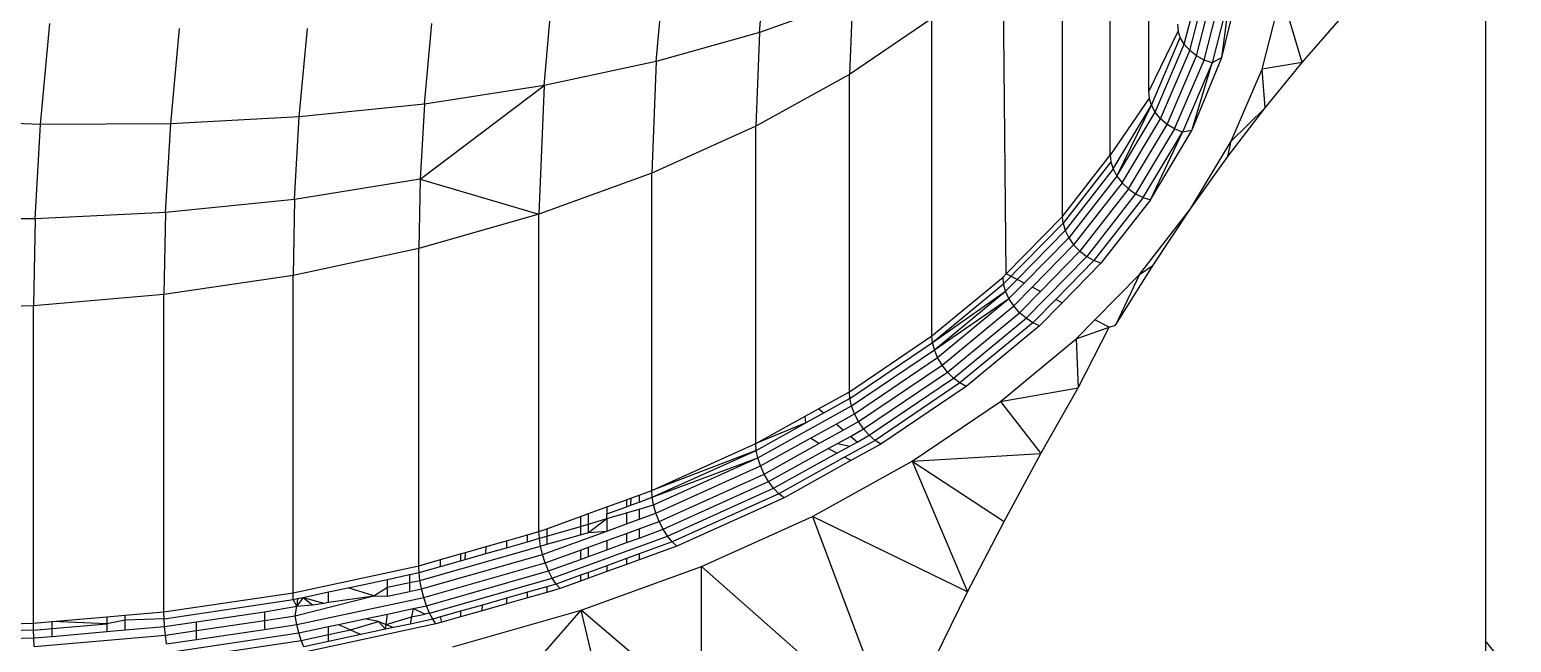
# Model space of a CAD drawing. Header units: millimetres. Extents: x 243 to 2849, y 203 to 3454.
# Drawn here: x 2155.42 to 2164, y 1682.94 to 1686.49 of the extents above; entities that cross this region are included whole.
import ezdxf

# ---------------------------------------------------------------- set-up
doc = ezdxf.new("R2010")
doc.units = ezdxf.units.MM

msp = doc.modelspace()

# ---------------------------------------------------------------- linework, layer by layer
for p, q in [((2161.8972, 1687.9644), (2161.8972, 1686.1273)), ((2161.6763, 1685.7593), (2161.6763, 1687.5964)), ((2163.8478, 1687.343), (2163.8478, 1682.9479)), ((2161.3991, 1685.4042), (2161.3991, 1687.2414)), ((2161.0747, 1685.0733), (2161.0556, 1686.891)), ((2159.646, 1686.4698), (2159.6739, 1686.7724)), ((2162.1043, 1686.4019), (2162.2105, 1686.8142)), ((2162.1362, 1686.3656), (2162.2428, 1686.7796)), ((2162.1754, 1686.3346), (2162.2826, 1686.7508)), ((2162.3224, 1686.3245), (2162.4271, 1686.7607)), ((2159.0489, 1686.302), (2159.0822, 1686.6626)), ((2160.1838, 1686.6626), (2159.646, 1686.4698)), ((2160.1838, 1686.6626), (2160.1668, 1686.2277)), ((2162.2193, 1686.3106), (2162.3271, 1686.7293)), ((2162.3735, 1686.7157), (2162.2649, 1686.2945)), ((2162.3224, 1686.3245), (2162.3735, 1686.7157)), ((2162.5548, 1686.258), (2162.6674, 1686.6953)), ((2162.7869, 1686.2972), (2162.6674, 1686.6953)), ((2158.3999, 1686.1629), (2158.4382, 1686.5782)), ((2155.4872, 1685.937), (2155.5411, 1686.5223)), ((2156.2397, 1685.9421), (2156.2905, 1686.4936)), ((2156.984, 1685.9815), (2157.0311, 1686.493)), ((2157.708, 1686.0554), (2157.751, 1686.5213)), ((2160.6447, 1686.5511), (2160.1668, 1686.2277)), ((2160.6447, 1684.714), (2160.6447, 1686.5511)), ((2162.0643, 1686.5181), (2162.0684, 1686.4806)), ((2162.7869, 1686.2972), (2163.001, 1686.5406)), ((2159.646, 1686.4698), (2159.0489, 1686.302)), ((2159.646, 1686.4698), (2159.6248, 1685.9272)), ((2162.0684, 1686.4806), (2161.8972, 1686.1273)), ((2161.914, 1686.0493), (2162.0815, 1686.4411)), ((2161.9363, 1686.0089), (2162.1043, 1686.4019)), ((2162.0815, 1686.4411), (2162.0684, 1686.4806)), ((2162.1043, 1686.4019), (2162.0815, 1686.4411)), ((2162.1362, 1686.3656), (2162.1043, 1686.4019)), ((2161.9674, 1685.971), (2162.1362, 1686.3656)), ((2162.0057, 1685.9379), (2162.1754, 1686.3346)), ((2162.1754, 1686.3346), (2162.1362, 1686.3656)), ((2162.1476, 1685.9031), (2162.3224, 1686.3245)), ((2162.2193, 1686.3106), (2162.1754, 1686.3346)), ((2162.3224, 1686.3245), (2162.2649, 1686.2945)), ((2159.0489, 1686.302), (2158.3999, 1686.1629)), ((2159.0489, 1686.302), (2159.0237, 1685.6555)), ((2162.0486, 1685.9116), (2162.2193, 1686.3106)), ((2162.2649, 1686.2945), (2162.0933, 1685.893)), ((2162.1476, 1685.9031), (2162.2649, 1686.2945)), ((2162.2649, 1686.2945), (2162.2193, 1686.3106)), ((2162.3765, 1685.8411), (2162.5548, 1686.258)), ((2162.7869, 1686.2972), (2162.5548, 1686.258)), ((2162.5723, 1686.0346), (2162.5548, 1686.258)), ((2162.5723, 1686.0346), (2162.7869, 1686.2972)), ((2157.6832, 1685.6206), (2158.3999, 1686.1629)), ((2158.3999, 1686.1629), (2157.708, 1686.0554)), ((2158.3999, 1686.1629), (2158.3707, 1685.4182)), ((2160.1668, 1686.2277), (2159.6248, 1685.9272)), ((2160.1668, 1684.3906), (2160.1668, 1686.2277)), ((2161.9012, 1686.0895), (2161.6763, 1685.7593)), ((2161.8972, 1686.1273), (2161.9012, 1686.0895)), ((2161.914, 1686.0493), (2161.9012, 1686.0895)), ((2156.984, 1685.9815), (2156.2397, 1685.9421)), ((2156.9567, 1685.5041), (2156.984, 1685.9815)), ((2157.708, 1686.0554), (2156.984, 1685.9815)), ((2157.708, 1686.0554), (2157.6832, 1685.6206)), ((2161.6927, 1685.6804), (2161.914, 1686.0493)), ((2161.7142, 1685.6389), (2161.914, 1686.0493)), ((2161.7142, 1685.6389), (2161.9363, 1686.0089)), ((2161.9363, 1686.0089), (2161.914, 1686.0493)), ((2161.9674, 1685.971), (2161.9363, 1686.0089)), ((2162.357, 1685.752), (2162.5723, 1686.0346)), ((2162.5723, 1686.0346), (2162.3765, 1685.8411)), ((2155.4872, 1685.937), (2154.7385, 1685.965)), ((2155.4561, 1685.3908), (2155.4872, 1685.937)), ((2156.2397, 1685.9421), (2155.4872, 1685.937)), ((2156.2103, 1685.4274), (2156.2397, 1685.9421)), ((2159.6248, 1685.9272), (2159.0237, 1685.6555)), ((2159.6248, 1684.0901), (2159.6248, 1685.9272)), ((2161.7443, 1685.5993), (2161.9674, 1685.971)), ((2161.7815, 1685.5643), (2162.0057, 1685.9379)), ((2162.0486, 1685.9116), (2161.8231, 1685.5358)), ((2161.8664, 1685.5149), (2162.0933, 1685.893)), ((2161.9086, 1685.5018), (2162.1476, 1685.9031)), ((2161.9086, 1685.5018), (2162.0933, 1685.893)), ((2162.0057, 1685.9379), (2161.9674, 1685.971)), ((2162.0486, 1685.9116), (2162.0057, 1685.9379)), ((2162.0933, 1685.893), (2162.0486, 1685.9116)), ((2162.1476, 1685.9031), (2162.0933, 1685.893)), ((2162.1409, 1685.4485), (2162.3765, 1685.8411)), ((2162.357, 1685.752), (2162.3765, 1685.8411)), ((2161.3991, 1685.4042), (2161.6763, 1685.7593)), ((2161.6802, 1685.7213), (2161.4028, 1685.366)), ((2161.6763, 1685.7593), (2161.6802, 1685.7213)), ((2161.6802, 1685.7213), (2161.6927, 1685.6804)), ((2162.1409, 1685.4485), (2162.357, 1685.752)), ((2159.0237, 1685.6555), (2158.3707, 1685.4182)), ((2159.0237, 1683.8184), (2159.0237, 1685.6555)), ((2161.6927, 1685.6804), (2161.4148, 1685.3245)), ((2161.7142, 1685.6389), (2161.4355, 1685.2819)), ((2161.6927, 1685.6804), (2161.7142, 1685.6389)), ((2161.7142, 1685.6389), (2161.7443, 1685.5993)), ((2157.6832, 1685.6206), (2156.9567, 1685.5041)), ((2157.6832, 1685.6206), (2157.6753, 1685.22)), ((2157.6832, 1685.6206), (2158.3707, 1685.4182)), ((2161.7443, 1685.5993), (2161.4644, 1685.2408)), ((2161.7815, 1685.5643), (2161.5001, 1685.2039)), ((2161.7443, 1685.5993), (2161.7815, 1685.5643)), ((2161.7815, 1685.5643), (2161.8231, 1685.5358)), ((2156.9567, 1685.5041), (2156.2103, 1685.4274)), ((2156.9567, 1685.5041), (2156.948, 1685.0643)), ((2161.8231, 1685.5358), (2161.54, 1685.1732)), ((2161.8664, 1685.5149), (2161.5815, 1685.1502)), ((2161.9086, 1685.5018), (2161.6221, 1685.1349)), ((2161.8231, 1685.5358), (2161.8664, 1685.5149)), ((2161.8664, 1685.5149), (2161.9086, 1685.5018)), ((2155.4561, 1685.3908), (2154.7059, 1685.3933)), ((2155.4561, 1685.3908), (2155.4461, 1684.8876)), ((2156.2103, 1685.4274), (2155.4561, 1685.3908)), ((2156.2103, 1685.4274), (2156.2009, 1684.9533)), ((2158.3707, 1685.4182), (2157.6753, 1685.22)), ((2158.3707, 1683.5811), (2158.3707, 1685.4182)), ((2161.0747, 1685.0733), (2161.3991, 1685.4042)), ((2161.4028, 1685.366), (2161.3991, 1685.4042)), ((2161.8452, 1685.0697), (2162.1409, 1685.4485)), ((2161.9238, 1685.1229), (2162.1409, 1685.4485)), ((2161.0592, 1685.0154), (2161.4028, 1685.366)), ((2161.1368, 1685.041), (2161.4148, 1685.3245)), ((2161.4028, 1685.366), (2161.4148, 1685.3245)), ((2161.4148, 1685.3245), (2161.4355, 1685.2819)), ((2157.6753, 1685.22), (2156.948, 1685.0643)), ((2157.6753, 1683.3829), (2157.6753, 1685.22)), ((2161.1782, 1685.0194), (2161.4355, 1685.2819)), ((2161.224, 1684.9956), (2161.4644, 1685.2408)), ((2161.2716, 1684.9708), (2161.5001, 1685.2039)), ((2161.4355, 1685.2819), (2161.4644, 1685.2408)), ((2161.4644, 1685.2408), (2161.5001, 1685.2039)), ((2161.5001, 1685.2039), (2161.54, 1685.1732)), ((2161.1893, 1684.8155), (2161.54, 1685.1732)), ((2161.5815, 1685.1502), (2161.3603, 1684.9245)), ((2161.6221, 1685.1349), (2161.3971, 1684.9054)), ((2161.54, 1685.1732), (2161.5815, 1685.1502)), ((2161.6221, 1685.1349), (2161.5815, 1685.1502)), ((2161.7064, 1684.7767), (2161.9238, 1685.1229)), ((2161.8452, 1685.0697), (2161.9238, 1685.1229)), ((2156.948, 1685.0643), (2156.2009, 1684.9533)), ((2156.948, 1683.2272), (2156.948, 1685.0643)), ((2160.6447, 1684.714), (2161.0556, 1685.0539)), ((2161.0556, 1685.0539), (2161.0747, 1685.0733)), ((2161.0592, 1685.0154), (2161.0556, 1685.0539)), ((2161.0705, 1684.9733), (2161.1368, 1685.041)), ((2161.1368, 1685.041), (2161.0747, 1685.0733)), ((2161.1782, 1685.0194), (2161.1368, 1685.041)), ((2161.5871, 1684.8064), (2161.8452, 1685.0697)), ((2161.8452, 1685.0697), (2161.7064, 1684.7767)), ((2156.2009, 1684.9533), (2155.4461, 1684.8876)), ((2156.2009, 1683.1162), (2156.2009, 1684.9533)), ((2160.648, 1684.6753), (2161.0592, 1685.0154)), ((2160.648, 1684.6753), (2161.0705, 1684.9733)), ((2160.6585, 1684.6326), (2161.0705, 1684.9733)), ((2161.0705, 1684.9733), (2161.0592, 1685.0154)), ((2161.0901, 1684.9297), (2161.0705, 1684.9733)), ((2161.0901, 1684.9297), (2161.1782, 1685.0194)), ((2161.1176, 1684.887), (2161.224, 1684.9956)), ((2161.1515, 1684.8482), (2161.2716, 1684.9708)), ((2161.2716, 1684.9708), (2161.224, 1684.9956)), ((2155.4461, 1684.8876), (2154.6955, 1684.8665)), ((2155.4461, 1683.0504), (2155.4461, 1684.8876)), ((2160.6585, 1684.6326), (2161.0901, 1684.9297)), ((2160.6769, 1684.5879), (2161.0901, 1684.9297)), ((2160.7026, 1684.5438), (2161.1176, 1684.887)), ((2161.1176, 1684.887), (2161.0901, 1684.9297)), ((2161.1515, 1684.8482), (2161.1176, 1684.887)), ((2161.3603, 1684.9245), (2161.2288, 1684.7903)), ((2161.3971, 1684.9054), (2161.2673, 1684.7729)), ((2161.3971, 1684.9054), (2161.3603, 1684.9245)), ((2160.7343, 1684.5032), (2161.1515, 1684.8482)), ((2160.7697, 1684.4684), (2161.1893, 1684.8155)), ((2161.2288, 1684.7903), (2160.8066, 1684.4411)), ((2161.2673, 1684.7729), (2160.8425, 1684.4216)), ((2161.1893, 1684.8155), (2161.1515, 1684.8482)), ((2161.2288, 1684.7903), (2161.1893, 1684.8155)), ((2161.2673, 1684.7729), (2161.2288, 1684.7903)), ((2161.4789, 1684.696), (2161.5871, 1684.8064)), ((2161.6694, 1684.7636), (2161.5871, 1684.8064)), ((2161.6694, 1684.7636), (2161.7064, 1684.7767)), ((2160.1668, 1684.3906), (2160.6447, 1684.714)), ((2160.648, 1684.6753), (2160.6447, 1684.714)), ((2161.0405, 1684.3335), (2161.4789, 1684.696)), ((2161.4789, 1684.696), (2161.6694, 1684.7636)), ((2161.4789, 1684.696), (2161.4896, 1684.4123)), ((2161.4896, 1684.4123), (2161.6694, 1684.7636)), ((2160.1699, 1684.3518), (2160.648, 1684.6753)), ((2160.1796, 1684.3085), (2160.6585, 1684.6326)), ((2160.6585, 1684.6326), (2160.648, 1684.6753)), ((2160.6769, 1684.5879), (2160.6585, 1684.6326)), ((2160.1965, 1684.2628), (2160.6769, 1684.5879)), ((2160.2201, 1684.2173), (2160.7026, 1684.5438)), ((2160.7026, 1684.5438), (2160.6769, 1684.5879)), ((2160.7343, 1684.5032), (2160.7026, 1684.5438)), ((2160.2492, 1684.1749), (2160.7343, 1684.5032)), ((2160.2818, 1684.1383), (2160.7697, 1684.4684)), ((2160.8066, 1684.4411), (2160.3156, 1684.1089)), ((2160.7697, 1684.4684), (2160.7343, 1684.5032)), ((2160.8066, 1684.4411), (2160.7697, 1684.4684)), ((2160.8425, 1684.4216), (2160.8066, 1684.4411)), ((2159.9885, 1684.2918), (2160.1668, 1684.3906)), ((2160.1699, 1684.3518), (2160.017, 1684.2671)), ((2160.1699, 1684.3518), (2160.1668, 1684.3906)), ((2160.1796, 1684.3085), (2160.1699, 1684.3518)), ((2160.8425, 1684.4216), (2160.3488, 1684.0875)), ((2161.0405, 1684.3335), (2161.4896, 1684.4123)), ((2161.2746, 1684.0323), (2161.4896, 1684.4123)), ((2159.6363, 1684.0073), (2160.1796, 1684.3085)), ((2159.9104, 1684.2484), (2159.9885, 1684.2918)), ((2160.017, 1684.2671), (2159.9147, 1684.2103)), ((2160.017, 1684.2671), (2159.9885, 1684.2918)), ((2160.09, 1684.2037), (2160.1965, 1684.2628)), ((2160.1965, 1684.2628), (2160.1796, 1684.3085)), ((2160.2201, 1684.2173), (2160.1965, 1684.2628)), ((2160.5308, 1683.9885), (2161.0405, 1684.3335)), ((2161.0405, 1684.3335), (2161.2746, 1684.0323)), ((2159.6248, 1684.0901), (2159.9104, 1684.2484)), ((2159.9147, 1684.2103), (2159.6248, 1684.0901)), ((2159.6275, 1684.0511), (2159.9147, 1684.2103)), ((2159.9147, 1684.2103), (2159.9104, 1684.2484)), ((2159.9417, 1684.1215), (2160.09, 1684.2037)), ((2160.1312, 1684.168), (2160.09, 1684.2037)), ((2160.1312, 1684.168), (2160.2201, 1684.2173)), ((2160.1723, 1684.1323), (2160.2492, 1684.1749)), ((2160.2492, 1684.1749), (2160.2201, 1684.2173)), ((2160.2818, 1684.1383), (2160.2492, 1684.1749)), ((2159.0237, 1683.8184), (2159.6248, 1684.0901)), ((2159.6275, 1684.0511), (2159.6248, 1684.0901)), ((2159.6515, 1683.9606), (2159.9417, 1684.1215)), ((2159.6727, 1683.9138), (2159.9904, 1684.0899)), ((2159.9904, 1684.0899), (2159.9417, 1684.1215)), ((2159.9904, 1684.0899), (2160.1312, 1684.168)), ((2160.0443, 1684.0613), (2160.0971, 1684.0906)), ((2160.0971, 1684.0906), (2160.1723, 1684.1323)), ((2160.0971, 1684.0906), (2160.1698, 1684.0762)), ((2160.3156, 1684.1089), (2160.1392, 1684.0111)), ((2160.1698, 1684.0762), (2160.2109, 1684.0989)), ((2160.2109, 1684.0989), (2160.1723, 1684.1323)), ((2160.3488, 1684.0875), (2160.1758, 1683.9916)), ((2160.2109, 1684.0989), (2160.2818, 1684.1383)), ((2160.3156, 1684.1089), (2160.2818, 1684.1383)), ((2160.3488, 1684.0875), (2160.3156, 1684.1089)), ((2159.6275, 1684.0511), (2159.0237, 1683.8184)), ((2159.0261, 1683.7793), (2159.6275, 1684.0511)), ((2159.0261, 1683.7793), (2159.6363, 1684.0073)), ((2159.0337, 1683.735), (2159.6363, 1684.0073)), ((2159.6363, 1684.0073), (2159.6275, 1684.0511)), ((2159.6515, 1683.9606), (2159.6363, 1684.0073)), ((2159.699, 1683.8699), (2160.0443, 1684.0613)), ((2159.7283, 1683.8314), (2160.0948, 1684.0346)), ((2160.1392, 1684.0111), (2159.7588, 1683.8002)), ((2160.0948, 1684.0346), (2160.0443, 1684.0613)), ((2160.0948, 1684.0346), (2160.1698, 1684.0762)), ((2160.1758, 1683.9916), (2160.1392, 1684.0111)), ((2160.5308, 1683.9885), (2161.2746, 1684.0323)), ((2161.0619, 1683.6387), (2161.2746, 1684.0323)), ((2159.0471, 1683.6875), (2159.6515, 1683.9606)), ((2159.6727, 1683.9138), (2159.6515, 1683.9606)), ((2160.1758, 1683.9916), (2159.7887, 1683.777)), ((2159.9526, 1683.668), (2160.5308, 1683.9885)), ((2160.5308, 1683.9885), (2161.0619, 1683.6387)), ((2160.5308, 1683.9885), (2160.851, 1683.2326)), ((2159.0658, 1683.6395), (2159.6727, 1683.9138)), ((2159.0888, 1683.5941), (2159.699, 1683.8699)), ((2159.1146, 1683.554), (2159.7283, 1683.8314)), ((2159.699, 1683.8699), (2159.6727, 1683.9138)), ((2159.7283, 1683.8314), (2159.699, 1683.8699)), ((2159.7588, 1683.8002), (2159.7283, 1683.8314)), ((2158.7629, 1683.7236), (2158.8763, 1683.7648)), ((2158.8763, 1683.7648), (2158.9012, 1683.7739)), ((2158.8763, 1683.7648), (2158.8763, 1683.7248)), ((2158.9012, 1683.7739), (2158.9009, 1683.7338)), ((2158.9009, 1683.7338), (2158.9495, 1683.7514)), ((2158.9012, 1683.7739), (2158.9494, 1683.7914)), ((2158.9494, 1683.7914), (2159.0237, 1683.8184)), ((2158.9494, 1683.7914), (2158.9495, 1683.7514)), ((2158.9495, 1683.7514), (2159.0261, 1683.7793)), ((2159.0261, 1683.7793), (2159.0237, 1683.8184)), ((2159.0337, 1683.735), (2159.0261, 1683.7793)), ((2159.7588, 1683.8002), (2159.1414, 1683.5211)), ((2159.7887, 1683.777), (2159.1675, 1683.4962)), ((2159.7887, 1683.777), (2159.7588, 1683.8002)), ((2158.4155, 1683.5974), (2158.6103, 1683.6682)), ((2158.6103, 1683.6682), (2158.6564, 1683.6849)), ((2158.6103, 1683.6682), (2158.6103, 1683.6113)), ((2158.6564, 1683.6849), (2158.7629, 1683.7236)), ((2158.6564, 1683.6247), (2158.6564, 1683.6849)), ((2158.7629, 1683.6836), (2158.8763, 1683.7248)), ((2158.7629, 1683.7236), (2158.7629, 1683.6836)), ((2158.7629, 1683.6559), (2158.8763, 1683.689)), ((2158.7629, 1683.6559), (2158.7629, 1683.6836)), ((2158.8763, 1683.7248), (2158.9009, 1683.7338)), ((2158.8763, 1683.689), (2158.9496, 1683.7104)), ((2158.8763, 1683.689), (2158.8763, 1683.6254)), ((2158.9496, 1683.7104), (2159.0337, 1683.735)), ((2158.9496, 1683.7104), (2158.9498, 1683.6521)), ((2158.9498, 1683.6521), (2159.0471, 1683.6875)), ((2159.0471, 1683.6875), (2159.0337, 1683.735)), ((2159.0658, 1683.6395), (2159.0471, 1683.6875)), ((2159.3114, 1683.3782), (2159.9526, 1683.668)), ((2159.9526, 1683.668), (2160.4341, 1682.3872)), ((2160.851, 1683.2326), (2159.9526, 1683.668)), ((2158.3047, 1683.5623), (2158.3707, 1683.5811)), ((2158.3707, 1683.5811), (2158.4155, 1683.5974)), ((2158.3728, 1683.5419), (2158.3707, 1683.5811)), ((2158.3906, 1683.4489), (2158.7629, 1683.5842)), ((2158.4155, 1683.5544), (2158.6103, 1683.6113)), ((2158.4155, 1683.5974), (2158.4155, 1683.5544)), ((2158.6103, 1683.6113), (2158.6564, 1683.6247)), ((2158.6103, 1683.6113), (2158.6103, 1683.563)), ((2158.6103, 1683.563), (2158.6564, 1683.5761)), ((2158.6564, 1683.6247), (2158.7629, 1683.6559)), ((2158.6564, 1683.5761), (2158.7629, 1683.6559)), ((2158.6564, 1683.5761), (2158.6564, 1683.6247)), ((2158.6564, 1683.5761), (2158.7629, 1683.5842)), ((2158.7629, 1683.6559), (2158.7629, 1683.5842)), ((2158.7629, 1683.5842), (2158.8763, 1683.6254)), ((2158.8763, 1683.6254), (2158.9498, 1683.6521)), ((2158.8763, 1683.5706), (2158.9499, 1683.5974)), ((2158.9499, 1683.5974), (2159.0658, 1683.6395)), ((2158.9499, 1683.5974), (2158.9501, 1683.5437)), ((2158.9501, 1683.5437), (2159.0888, 1683.5941)), ((2159.0888, 1683.5941), (2159.0658, 1683.6395)), ((2159.1146, 1683.554), (2159.0888, 1683.5941)), ((2160.851, 1683.2326), (2161.0619, 1683.6387)), ((2157.6822, 1683.2984), (2158.3793, 1683.4971)), ((2157.9457, 1683.46), (2158.0658, 1683.4942)), ((2158.0632, 1683.4536), (2158.0658, 1683.4942)), ((2158.0632, 1683.4536), (2158.1829, 1683.4877)), ((2158.0658, 1683.4942), (2158.1829, 1683.5276)), ((2158.1829, 1683.5276), (2158.3047, 1683.5623)), ((2158.1829, 1683.5276), (2158.1829, 1683.4877)), ((2158.1829, 1683.4877), (2158.3047, 1683.5225)), ((2158.3047, 1683.5225), (2158.3047, 1683.5623)), ((2158.3047, 1683.5225), (2158.3728, 1683.5419)), ((2158.3728, 1683.5419), (2158.4155, 1683.5544)), ((2158.3793, 1683.4971), (2158.3728, 1683.5419)), ((2158.3793, 1683.4971), (2158.4155, 1683.5074)), ((2158.3906, 1683.4489), (2158.3793, 1683.4971)), ((2158.4155, 1683.5074), (2158.6103, 1683.563)), ((2158.4155, 1683.5544), (2158.4155, 1683.5074)), ((2158.4479, 1683.3117), (2159.1146, 1683.554)), ((2158.6103, 1683.474), (2158.6564, 1683.4907)), ((2158.6564, 1683.4907), (2158.7629, 1683.5294)), ((2158.6564, 1683.437), (2158.6564, 1683.4907)), ((2158.7629, 1683.5294), (2158.8763, 1683.5706)), ((2158.7629, 1683.5294), (2158.7629, 1683.4757)), ((2158.7629, 1683.4757), (2158.8763, 1683.5169)), ((2158.8763, 1683.5706), (2158.8763, 1683.5169)), ((2158.8763, 1683.5169), (2158.9501, 1683.5437)), ((2159.1414, 1683.5211), (2158.9504, 1683.4517)), ((2159.1675, 1683.4962), (2158.9505, 1683.4173)), ((2159.1414, 1683.5211), (2159.1146, 1683.554)), ((2159.1675, 1683.4962), (2159.1414, 1683.5211)), ((2157.6753, 1683.3829), (2157.801, 1683.4187)), ((2157.6914, 1683.2496), (2158.3906, 1683.4489)), ((2157.7043, 1683.1997), (2158.4065, 1683.3999)), ((2157.801, 1683.4187), (2157.9167, 1683.4517)), ((2157.801, 1683.3789), (2157.801, 1683.4187)), ((2157.801, 1683.3789), (2157.9167, 1683.4119)), ((2157.9167, 1683.4517), (2157.9457, 1683.46)), ((2157.9167, 1683.4517), (2157.9167, 1683.4119)), ((2157.9167, 1683.4119), (2157.9443, 1683.4197)), ((2157.9443, 1683.4197), (2157.9457, 1683.46)), ((2157.9443, 1683.4197), (2158.0632, 1683.4536)), ((2158.4065, 1683.3999), (2158.3906, 1683.4489)), ((2158.4065, 1683.3999), (2158.6103, 1683.474)), ((2158.426, 1683.3532), (2158.4065, 1683.3999)), ((2158.426, 1683.3532), (2158.6103, 1683.4202)), ((2158.6103, 1683.474), (2158.6103, 1683.4202)), ((2158.6103, 1683.4202), (2158.6564, 1683.437)), ((2158.6564, 1683.437), (2158.7629, 1683.4757)), ((2158.8763, 1683.4248), (2158.7629, 1683.3836)), ((2158.9504, 1683.4517), (2158.8763, 1683.4248)), ((2158.8763, 1683.4248), (2158.8763, 1683.3904)), ((2158.9505, 1683.4173), (2158.8763, 1683.3904)), ((2158.9504, 1683.4517), (2158.9505, 1683.4173)), ((2156.948, 1683.2272), (2157.6753, 1683.3829)), ((2157.4938, 1683.3043), (2157.6213, 1683.3316)), ((2157.6213, 1683.3316), (2157.6769, 1683.3435)), ((2157.6213, 1683.3316), (2157.6213, 1683.2857)), ((2157.6769, 1683.3435), (2157.6753, 1683.3829)), ((2157.6769, 1683.3435), (2157.801, 1683.3789)), ((2157.6822, 1683.2984), (2157.6769, 1683.3435)), ((2157.7201, 1683.152), (2158.426, 1683.3532)), ((2158.4479, 1683.3117), (2158.426, 1683.3532)), ((2158.6103, 1683.3281), (2158.4706, 1683.2774)), ((2158.6564, 1683.3449), (2158.6103, 1683.3281)), ((2158.6103, 1683.3281), (2158.6103, 1683.2937)), ((2158.615, 1683.1251), (2159.3114, 1683.3782)), ((2158.7629, 1683.3836), (2158.6564, 1683.3449)), ((2158.7629, 1683.3492), (2158.6564, 1683.3105)), ((2158.6564, 1683.3105), (2158.6564, 1683.3449)), ((2158.8763, 1683.3904), (2158.7629, 1683.3492)), ((2158.7629, 1683.3836), (2158.7629, 1683.3492)), ((2159.3104, 1682.5339), (2159.3114, 1683.3782)), ((2160.4341, 1682.3872), (2159.3114, 1683.3782)), ((2157.007, 1683.2001), (2157.1532, 1683.2314)), ((2157.1532, 1683.2314), (2157.2668, 1683.2557)), ((2157.1532, 1683.1714), (2157.1532, 1683.2314)), ((2157.2668, 1683.2557), (2157.4938, 1683.3043)), ((2157.4145, 1683.2094), (2157.2668, 1683.2557)), ((2157.4145, 1683.2094), (2157.4938, 1683.2591)), ((2157.4938, 1683.2591), (2157.4938, 1683.3043)), ((2157.4938, 1683.2591), (2157.6213, 1683.2857)), ((2157.4938, 1683.2073), (2157.4938, 1683.2591)), ((2157.4938, 1683.2073), (2157.6213, 1683.2346)), ((2157.6213, 1683.2857), (2157.6822, 1683.2984)), ((2157.6213, 1683.2857), (2157.6213, 1683.2346)), ((2157.6213, 1683.2346), (2157.6914, 1683.2496)), ((2157.6914, 1683.2496), (2157.6822, 1683.2984)), ((2157.7043, 1683.1997), (2157.6914, 1683.2496)), ((2157.7378, 1683.1093), (2158.4479, 1683.3117)), ((2158.3047, 1683.2301), (2158.1829, 1683.1953)), ((2158.4155, 1683.2617), (2158.3047, 1683.2301)), ((2158.3047, 1683.1974), (2158.3047, 1683.2301)), ((2158.4156, 1683.229), (2158.3047, 1683.1974)), ((2158.4706, 1683.2774), (2158.4155, 1683.2617)), ((2158.4155, 1683.2617), (2158.4156, 1683.229)), ((2158.4928, 1683.251), (2158.4156, 1683.229)), ((2158.4706, 1683.2774), (2158.4479, 1683.3117)), ((2158.4928, 1683.251), (2158.4706, 1683.2774)), ((2158.6103, 1683.2937), (2158.4928, 1683.251)), ((2158.6564, 1683.3105), (2158.6103, 1683.2937)), ((2160.4341, 1682.3872), (2160.851, 1683.2326)), ((2156.2009, 1683.1162), (2156.948, 1683.2272)), ((2156.2018, 1683.0766), (2156.9493, 1683.1877)), ((2156.7818, 1683.1169), (2156.9703, 1683.1499)), ((2156.9493, 1683.1877), (2156.948, 1683.2272)), ((2156.9493, 1683.1877), (2156.9742, 1683.1931)), ((2156.9703, 1683.1499), (2156.9493, 1683.1877)), ((2156.9602, 1683.093), (2157.4145, 1683.2094)), ((2156.9602, 1683.093), (2156.9703, 1683.1499)), ((2156.9699, 1683.0425), (2157.7043, 1683.1997)), ((2157.007, 1683.2001), (2156.9703, 1683.1499)), ((2156.9742, 1683.1931), (2156.9703, 1683.1499)), ((2156.9703, 1683.1499), (2157.0597, 1683.1578)), ((2156.9742, 1683.1931), (2157.007, 1683.2001)), ((2157.007, 1683.2001), (2157.0597, 1683.1578)), ((2157.007, 1683.2001), (2157.1261, 1683.1675)), ((2157.0597, 1683.1578), (2157.1261, 1683.1675)), ((2157.1261, 1683.1675), (2157.1532, 1683.1714)), ((2157.1532, 1683.1714), (2157.4145, 1683.2094)), ((2157.4145, 1683.2094), (2157.4938, 1683.2073)), ((2157.6419, 1683.1353), (2157.7201, 1683.152)), ((2157.7201, 1683.152), (2157.7043, 1683.1997)), ((2157.7378, 1683.1093), (2157.7201, 1683.152)), ((2158.044, 1683.1558), (2157.9165, 1683.1194)), ((2158.1829, 1683.1627), (2158.0418, 1683.1225)), ((2158.0418, 1683.1225), (2158.044, 1683.1558)), ((2158.1829, 1683.1953), (2158.044, 1683.1558)), ((2158.3047, 1683.1974), (2158.1829, 1683.1627)), ((2158.1829, 1683.1953), (2158.1829, 1683.1627)), ((2155.4461, 1683.0504), (2155.5536, 1683.0598)), ((2155.5536, 1683.0598), (2155.8696, 1683.0873)), ((2155.5536, 1683.0202), (2155.5536, 1683.0598)), ((2155.8696, 1683.0477), (2155.5536, 1683.0598)), ((2155.8696, 1683.0873), (2155.977, 1683.0967)), ((2155.8696, 1683.0873), (2155.8696, 1683.0477)), ((2155.977, 1683.0688), (2155.8696, 1683.0477)), ((2155.977, 1683.0967), (2156.2009, 1683.1162)), ((2155.977, 1683.0688), (2155.977, 1683.0967)), ((2156.2018, 1683.0766), (2155.977, 1683.0688)), ((2155.977, 1683.0113), (2155.977, 1683.0688)), ((2156.2018, 1683.0766), (2156.2009, 1683.1162)), ((2156.2044, 1683.0311), (2156.2018, 1683.0766)), ((2156.2044, 1683.0311), (2156.3891, 1683.0585)), ((2156.3891, 1683.0585), (2156.7818, 1683.1169)), ((2156.3891, 1683.0081), (2156.7818, 1683.0665)), ((2156.3891, 1683.0081), (2156.3891, 1683.0585)), ((2156.7818, 1683.1169), (2156.7818, 1683.0665)), ((2156.7818, 1683.0665), (2156.9602, 1683.093)), ((2156.7818, 1683.0665), (2156.7818, 1683.0145)), ((2156.9699, 1683.0425), (2156.9602, 1683.093)), ((2157.2101, 1683.0428), (2157.3634, 1683.0756)), ((2157.2804, 1683.0114), (2157.4425, 1683.0607)), ((2157.3634, 1683.0756), (2157.4938, 1683.1036)), ((2157.4425, 1683.0607), (2157.3634, 1683.0756)), ((2157.4425, 1683.0607), (2157.4828, 1683.0152)), ((2157.4425, 1683.0607), (2157.4862, 1683.0424)), ((2157.4862, 1683.0424), (2157.4938, 1683.1036)), ((2157.4862, 1683.0424), (2157.6326, 1683.0868)), ((2157.4938, 1683.1036), (2157.6419, 1683.1353)), ((2157.6326, 1683.0868), (2157.6247, 1683.0456)), ((2157.7562, 1683.0737), (2157.6247, 1683.0456)), ((2157.6419, 1683.1353), (2157.6326, 1683.0868)), ((2157.6326, 1683.0868), (2157.7096, 1683.1033)), ((2157.7096, 1683.1033), (2157.6419, 1683.1353)), ((2157.7378, 1683.1093), (2157.7096, 1683.1033)), ((2157.7562, 1683.0737), (2157.7378, 1683.1093)), ((2157.801, 1683.0865), (2157.7562, 1683.0737)), ((2157.7742, 1683.0462), (2157.7562, 1683.0737)), ((2157.9165, 1683.1194), (2157.801, 1683.0865)), ((2157.8092, 1683.0562), (2157.801, 1683.0865)), ((2157.9165, 1683.0867), (2157.8092, 1683.0562)), ((2157.8731, 1682.9136), (2158.615, 1683.1251)), ((2158.0418, 1683.1225), (2157.9165, 1683.0867)), ((2157.9165, 1683.1194), (2157.9165, 1683.0867)), ((2158.1753, 1682.6226), (2158.615, 1683.1251)), ((2158.7443, 1682.5861), (2158.615, 1683.1251)), ((2159.3104, 1682.5339), (2158.615, 1683.1251)), ((2155.1259, 1683.0415), (2155.4461, 1683.0504)), ((2155.4465, 1683.0109), (2155.1259, 1683.0019)), ((2155.4465, 1683.0109), (2155.4461, 1683.0504)), ((2155.4465, 1683.0109), (2155.5536, 1683.0202)), ((2155.4479, 1682.9652), (2155.4465, 1683.0109)), ((2155.4479, 1682.9652), (2155.5536, 1682.9745)), ((2155.4501, 1682.9154), (2156.2091, 1682.9814)), ((2155.5536, 1683.0202), (2155.8696, 1683.0477)), ((2155.5536, 1682.9745), (2155.5536, 1683.0202)), ((2155.5536, 1682.9745), (2155.8696, 1683.0019)), ((2155.8696, 1683.0477), (2155.8696, 1683.0019)), ((2155.8696, 1683.0019), (2155.977, 1683.0113)), ((2155.977, 1683.0113), (2156.2044, 1683.0311)), ((2156.2091, 1682.9814), (2156.2044, 1683.0311)), ((2156.2091, 1682.9814), (2156.3891, 1683.0081)), ((2156.2155, 1682.9304), (2156.2091, 1682.9814)), ((2156.2235, 1682.8812), (2156.9819, 1682.994)), ((2156.3891, 1682.9562), (2156.7818, 1683.0145)), ((2156.3891, 1682.9562), (2156.3891, 1683.0081)), ((2156.7818, 1683.0145), (2156.9699, 1683.0425)), ((2156.9819, 1682.994), (2156.9699, 1683.0425)), ((2156.9819, 1682.994), (2157.1532, 1683.0306)), ((2156.9952, 1682.9503), (2156.9819, 1682.994)), ((2156.9952, 1682.9503), (2157.1532, 1682.9842)), ((2157.7742, 1683.0462), (2157.0228, 1682.8853)), ((2157.1532, 1683.0306), (2157.2101, 1683.0428)), ((2157.1532, 1682.9842), (2157.1532, 1683.0306)), ((2157.1532, 1682.9842), (2157.2804, 1683.0114)), ((2157.3403, 1682.9847), (2157.1532, 1682.9446)), ((2157.1532, 1682.9446), (2157.1532, 1682.9842)), ((2157.2101, 1683.0428), (2157.2804, 1683.0114)), ((2157.2804, 1683.0114), (2157.3403, 1682.9847)), ((2157.4828, 1683.0152), (2157.3403, 1682.9847)), ((2157.4828, 1683.0152), (2157.4862, 1683.0424)), ((2157.528, 1683.0248), (2157.4828, 1683.0152)), ((2157.4862, 1683.0424), (2157.528, 1683.0248)), ((2157.6247, 1683.0456), (2157.528, 1683.0248)), ((2157.8092, 1683.0562), (2157.7742, 1683.0462)), ((2155.1259, 1682.9562), (2155.4479, 1682.9652)), ((2155.4501, 1682.9154), (2155.4479, 1682.9652)), ((2156.2155, 1682.9304), (2156.3891, 1682.9562)), ((2156.2324, 1682.837), (2156.9952, 1682.9503)), ((2157.0092, 1682.9138), (2156.9952, 1682.9503)), ((2157.1532, 1682.9446), (2157.0092, 1682.9138)), ((2163.997, 1682.7605), (2163.8478, 1682.9479)), ((2163.8478, 1682.9479), (2163.8478, 1681.9778))]:
    msp.add_line(p, q)

doc.saveas('drawing.dxf')
